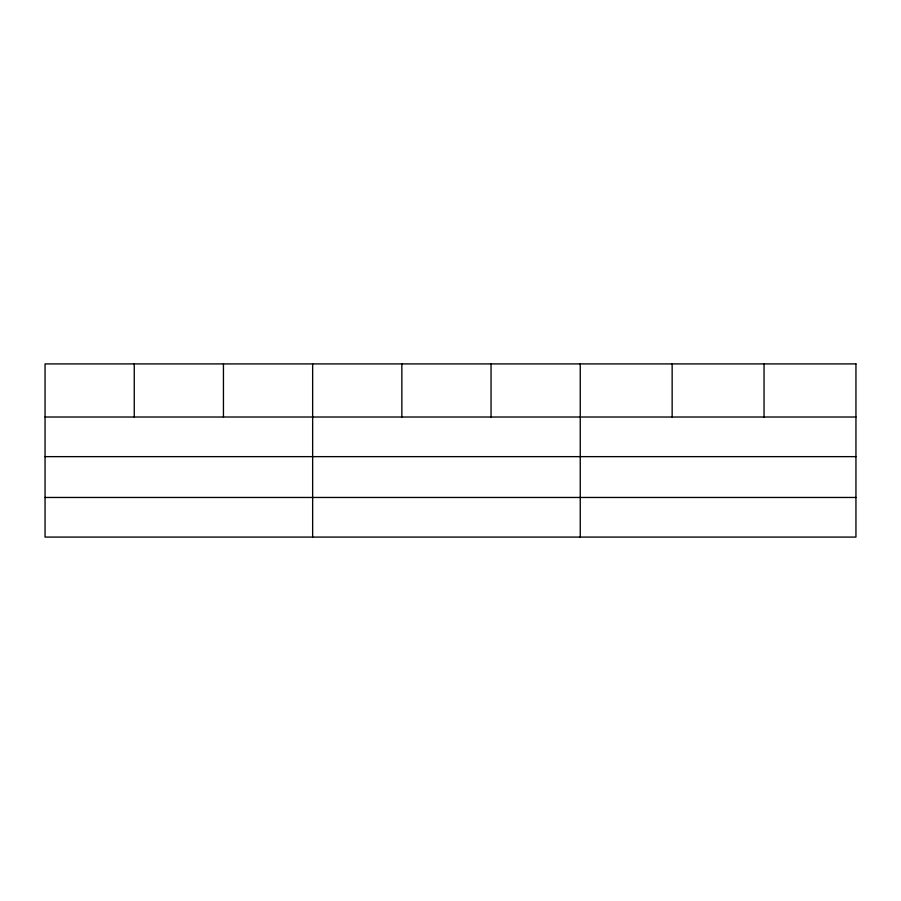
<?xml version="1.0" encoding="UTF-8"?>
<svg xmlns="http://www.w3.org/2000/svg" width="901" height="901" viewBox="0 0 901 901"><rect width="100%" height="100%" fill="white"/><g stroke="black" fill="none" stroke-linecap="round" stroke-linejoin="round"><path stroke-width="1.35" d="M45.05 417.017L855.95 417.017M45.05 456.638L855.95 456.638M45.05 497.465L855.95 497.465M764.048 363.914L764.048 417.017M672.146 363.914L672.146 417.017M580.244 363.914L580.244 537.086M491.045 363.914L491.045 417.017M401.846 363.914L401.846 417.017M312.647 363.914L312.647 537.086M223.448 363.914L223.448 417.017M134.249 363.914L134.249 417.017M855.95 363.914L45.05 363.914L45.05 537.086L855.95 537.086L855.95 363.914"/></g></svg>
